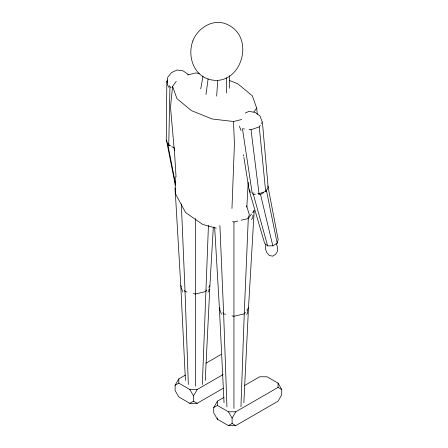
<?xml version="1.0" encoding="UTF-8"?>
<svg xmlns="http://www.w3.org/2000/svg" width="448" height="448" viewBox="0 0 448 448"><rect width="100%" height="100%" fill="white"/><g stroke="black" fill="none" stroke-linecap="round" stroke-linejoin="round"><path stroke-width="0.67" d="M195.339 386.137L195.339 218.546M167.625 80.063L166.846 81.133L166.264 140.174L166.886 141.333M226.38 93.055L226.537 77.678M170.576 145.421L168.756 144.81L169.949 86.89L169.327 85.736M231.963 208.421L234.427 143.948L233.486 121.503L241.64 119.515M202.35 384.468L208.438 225.467M240.951 406.75L244.238 313.841L248.282 218.54L251.451 214.122M205.251 380.436L209.899 285.611L213.332 227.03M243.858 402.724L248.5 307.899L254.218 210.258L252.638 212.464M246.831 207.088L248.203 182.375M216.653 96.102L217.756 80.287M209.003 289.094L208.813 291.122L207.956 292.174M252.969 215.169L252.711 217.935L251.395 219.548M253.226 212.408L253.355 211.025M247.733 310.027L247.419 313.41L246.562 314.462M176.243 81.362L172.592 86.352L170.492 107.033L174.698 154.818L176.042 176.904M205.979 94.494L208.107 78.904M200.743 88.928L202.989 76.104M267.882 185.965L278.174 239.624L277.183 243.236L272.815 245.823L267.624 245.868L264.65 243.348L249.346 191.066L249.687 189.829M277.183 243.236L266.521 190.915L267.03 189.056M247.94 218.002L249.385 214.928L246.59 205.744M223.149 388.321L197.176 403.312L189.823 403.312L178.797 396.945L175.118 390.578L175.118 385.269L178.797 378.902L185.438 375.066M189.823 403.312L193.502 401.19L193.502 395.881L197.176 389.514L223.149 374.522M244.58 385.498L259.678 376.779L267.03 376.779L278.062 383.146L281.736 389.514L281.736 394.822L278.062 401.19L235.782 425.6L228.43 425.6L217.398 419.233L213.724 412.866L213.724 407.557L217.398 401.19L224.045 397.354M235.782 425.6L232.103 423.478L232.103 418.169L235.782 411.802L278.062 387.391L281.736 389.514M257.645 193.575L259.022 193.732L265.664 191.453L259.263 126.896L260.305 125.238M261.346 123.581L262.382 121.923L268.173 187.454L267.098 189.168M265.664 191.453L266.381 190.31M206.797 289.934L205.632 291.558L195.339 294.017L193.407 293.558M208.734 287.235L209.899 285.611M245.398 312.222L244.238 313.841L233.94 316.305L232.014 315.846M246.949 310.061L248.5 307.899M253.854 111.989L256.687 108.108L252.314 95.777L237.843 83.832L229.443 80.438M258.591 194.477L260.529 194.46L263.525 192.685M265.322 191.621L266.521 190.915M205.974 363.21L221.077 354.491M175.118 385.269L178.797 383.146L178.797 378.902M213.724 407.557L217.398 405.434L217.398 401.19M228.43 425.6L232.103 423.478M245.168 113.098L248.886 111.39L254.946 112.364L259.952 115.914L262.142 121.654M249.038 129.5L251.009 129.724L259.263 126.896M187.639 74.945L195.798 72.951L199.242 73.36M232.641 221.654L233.94 221.967L237.854 221.032M241.114 220.254L248.282 218.54M252.398 193.659L253.417 194.522L255.354 194.505M178.797 383.146L189.823 389.514L197.176 389.514M217.398 405.434L228.43 411.802L235.782 411.802M244.434 128.979L242.458 128.755L252.146 192.954L254.206 193.183M233.486 121.503L212.122 118.978L191.436 110.628L176.971 98.683L172.592 86.352M186.978 292.018L185.046 291.558L184.268 290.478M225.579 314.306L223.647 313.841L222.874 312.766M216.261 228.166L202.77 224.476L185.634 212.593L175.241 193.424L175.241 176.898M169.949 86.89L171.22 87.321M167.216 142.666L167.966 145.186L169.809 145.919M171.646 146.647L174.098 147.622L174.546 150.366M193.502 401.19L197.176 403.312M188.238 74.508L183.226 70.958L177.167 69.983L171.59 72.548L167.714 77.308L167.143 83.418L168.599 87.242M249.346 191.066L250.874 192.36M249.939 190.54L249.054 189.571L243.891 157.405M214.687 227.696L219.386 307.899L220.158 308.98M175.062 187.97L180.779 285.611L181.558 286.692M228.43 411.802L232.103 418.169M189.823 389.514L193.502 395.881M166.846 81.133L167.462 82.281M167.821 143.069L168.756 144.81M239.35 126.101L241.046 130.564M219.772 309.831L221.469 314.278M181.171 287.543L182.862 291.99M276.287 243.712L277.362 246.697L277.362 251.418L275.638 254.307L272.703 256.155L269.382 255.528L266.756 252.594L265.468 249.01L265.468 244.289M166.835 141.406L166.46 140.146L175.347 185.304M253.417 194.522L267.624 245.868M260.529 194.46L272.815 245.823M167.966 145.186L175.398 183.506M243.449 154.666L243.673 156.038M251.009 129.724L259.022 193.732M256.687 108.108L257.281 114.234M219.386 307.899L224.028 402.724M180.779 285.611L185.427 380.436M219.901 225.495L223.647 313.841L226.934 406.75M181.328 203.902L185.046 291.558L188.328 384.468M229.404 75.695L229.533 88.245M278.062 383.146L278.062 387.391M233.94 221.967L233.94 408.425M217.398 418.018L217.398 419.233M192.83 40.998C187.718 54.561 192.433 72.761 206.702 78.529C239.63 90.955 257.729 37.772 226.996 24.343C213.382 18.094 197.73 27.821 192.83 40.998"/></g></svg>
